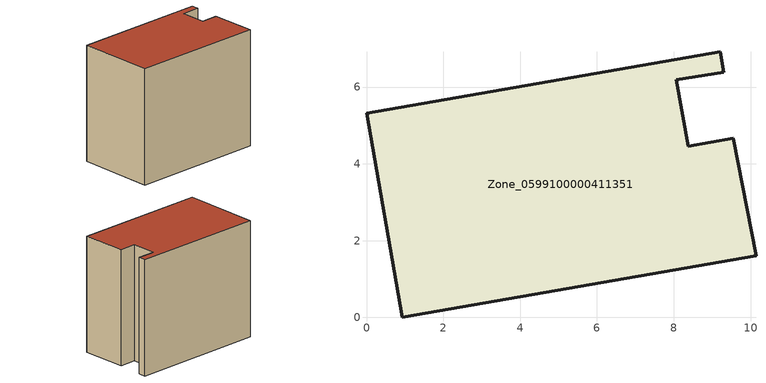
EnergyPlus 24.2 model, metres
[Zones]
Zone_0599100000411351
 floor ground (C_G): 0,5.31 9.21,6.92 9.3,6.39 8.07,6.19 8.38,4.46 9.55,4.67 10.14,1.61 0.93,0 z0
 wall outside (C_F): 0.93,0 10.14,1.61 9.55,4.67 8.38,4.46 8.07,6.19 9.3,6.39 9.21,6.92 0,5.31 0.93,0 z0:8.11
 roof outside (C_R): 9.21,6.92 0,5.31 0.93,0 10.14,1.61 9.55,4.67 8.38,4.46 8.07,6.19 9.3,6.39 z8.11
[BUILDING]
Pand.0599100000411351: North Axis=0; Terrain=City; Loads Convergence Tolerance Value=0.04; Temperature Convergence Tolerance Value=0.4; Solar Distribution=FullExterior; Maximum Number of Warmup Days=25; Minimum Number of Warmup Days=1
[Site:Location]
Rotterdam.The.Hague.AP_ZH_NLD Design_Conditions: Latitude=51.96; Longitude=4.45; Time Zone=1; Elevation=-4.5
[SITE:GROUNDTEMPERATURE:BUILDINGSURFACE]
18, 18, 18, 18, 18, 18, 18, 18, 18, 18, 18, 18
[MATERIAL] Thermal Absorptance=0.9; Solar Absorptance=0.7; Visible Absorptance=0.7
Name | Roughness | Thickness | Conductivity | Density | Specific Heat
G.TI.1992-2005 | MediumSmooth | 0.15 | 0.06 | 540 | 1210
F.TI.1992-2005 | Rough | 0.3 | 0.12 | 1920 | 840
R.TI.1992-2005 | MediumRough | 0.2 | 0.08 | 1500 | 1000
[CONSTRUCTION]
C_G: G.TI.1992-2005
C_F: F.TI.1992-2005
C_R: R.TI.1992-2005
[ZONE]
Zone_0599100000411351: Type=1; Multiplier=1; Ceiling Height=Autocalculate; Volume=Autocalculate; Floor Area=autocalculate; Part of Total Floor Area=Yes
[ZONEINFILTRATION:DESIGNFLOWRATE]
Infil_Zone_0599100000411351: Zone or ZoneList or Space or SpaceList=Zone_0599100000411351; Schedule=AlwaysOn; Design Flow Rate Calculation Method=Flow/Area; Flow Rate per Floor Area=0.0015; Constant Term Coefficient=1; Temperature Term Coefficient=0; Velocity Term Coefficient=0; Velocity Squared Term Coefficient=0
[HVACTEMPLATE:ZONE:IDEALLOADSAIRSYSTEM]
Zone_0599100000411351: Maximum Heating Supply Air Temperature=50; Minimum Cooling Supply Air Temperature=13; Maximum Heating Supply Air Humidity Ratio=0.0156; Minimum Cooling Supply Air Humidity Ratio=0.0077; Heating Limit=NoLimit; Cooling Limit=NoLimit; Dehumidification Control Type=ConstantSensibleHeatRatio; Cooling Sensible Heat Ratio=0.7; Dehumidification Setpoint=60; Humidification Control Type=None; Humidification Setpoint=30; Outdoor Air Method=None; Outdoor Air Flow Rate per Person=0.00944; Outdoor Air Flow Rate per Zone Floor Area=0; Outdoor Air Flow Rate per Zone=0; Demand Controlled Ventilation Type=None; Outdoor Air Economizer Type=NoEconomizer; Heat Recovery Type=None; Sensible Heat Recovery Effectiveness=0.7; Latent Heat Recovery Effectiveness=0.65
[ZONECONTROL:THERMOSTAT]
ThermostatControl_Zone_0599100000411351: Zone or ZoneList=Zone_0599100000411351; Control Type Schedule=DualSetpointControlType; Control 1=Thermostat_Zone_0599100000411351; Temperature Difference Between Cutout And Setpoint=0
[THERMOSTATSETPOINT:DUALSETPOINT]
Thermostat_Zone_0599100000411351: Heating Setpoint Temperature Schedule=HeatingSetpoint_Zone_0599100000411351; Cooling Setpoint Temperature Schedule=CoolingSetpoint_Zone_0599100000411351
[SCHEDULE:COMPACT]
HeatingSetpoint_Zone_0599100000411351: Through: 12/31, For: AllDays, Until: 24:00, 21
CoolingSetpoint_Zone_0599100000411351: Through: 12/31, For: AllDays, Until: 24:00, 24
DualSetpointControlType: Through: 12/31, For: AllDays, Until: 24:00, 4
AlwaysOn: Through: 12/31, For: AllDays, Until: 24:00, 1
